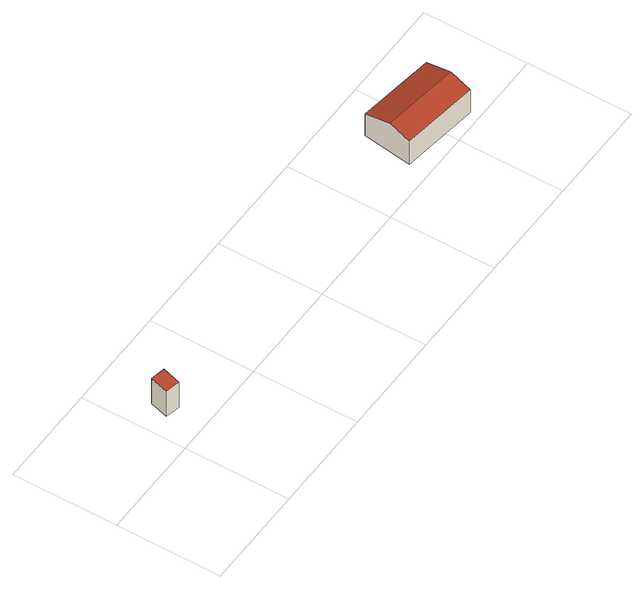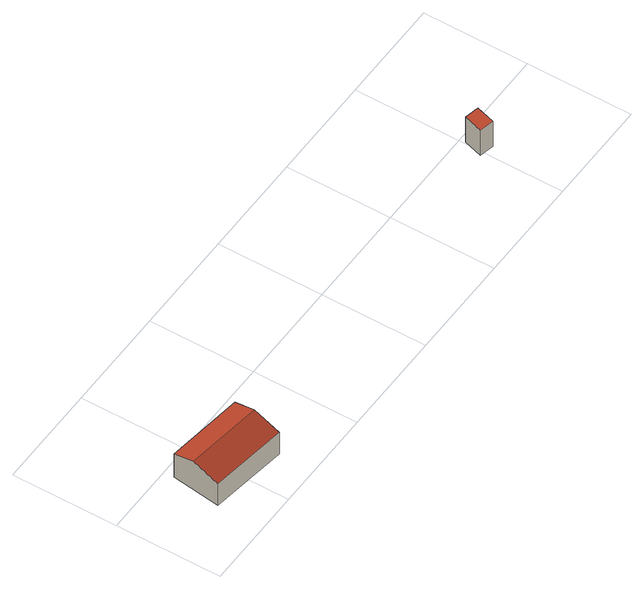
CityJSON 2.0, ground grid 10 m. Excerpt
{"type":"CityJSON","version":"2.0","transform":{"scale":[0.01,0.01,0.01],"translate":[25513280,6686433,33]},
"CityObjects":{
"building1":{"type":"Building","attributes":{"measuredHeight":3,"roofType":"1000","CODE":"220","REPAIRED":"no","GroundLevel":35.67,"LowestRoof":38.67,"HighestRoof":38.67,"BREC_BuildingHeightNN":38.67,"Integrate_LoD[1]":{"integrating_person":"vcdb_user","integration_date":"2016-10-28","matching_mode":1,"area_diff":0,"area_diff_filter":10,"overlap_DB_to_file":100,"overlap_file_to_DB":100,"overlap_filter":89},"BREC_RoofNames":"flat"},"address":[{"CountryName":"Finland","LocalityName":"Helsinki"}],"geometry":[{"type":"Solid","lod":"2","boundaries":[[[[0,1,2,3]],[[4,5,6,7]],[[7,6,1,0]],[[6,5,2,1]],[[5,4,3,2]],[[4,7,0,3]]]],"semantics":{"surfaces":[{"type":"GroundSurface","ZMinASL":35.67,"ZMin":0,"Area":2.69},{"type":"RoofSurface","ZMax":3,"ZMinASL":38.67,"ZMin":3,"Area":2.69,"ZMaxASL":38.67,"RoofPitch":90,"RoofOrientation":-1},{"type":"WallSurface","ZMax":3,"Area":4.28,"ZMinASL":35.67,"ZMin":0,"ZMaxASL":38.67},{"type":"WallSurface","ZMax":3,"Area":5.68,"ZMinASL":35.67,"ZMin":0,"ZMaxASL":38.67}],"values":[[0,1,2,3,2,3]]}}]},
"building2":{"type":"Building","attributes":{"measuredHeight":2.97,"roofType":"1000","Katuosoite":"Puroniityntie 341","C_KAYTTARK":"941","Rakennuksen_tila":"voimassa","REPAIRED":"no","LowestRoof":36.24,"HighestRoof":36.24,"BREC_BuildingHeightNN":36.24,"BREC_RoofNames":"flat","Kayttotarkoitus":"Ei käyttömerkintää kartalla","VTJ_PRT":"100718486D","CODE":"121","Kerroksia":0,"GroundLevel":33.27,"RATU":53208,"TILA_KOODI":2,"Kokonaisala":30,"KG_KRAKENN":2500208,"Kerrosala":30,"Valmistunut":"1970-01-01","Integrate_LoD[1]":{"integrating_person":"vcdb_user","integration_date":"2016-10-28","matching_mode":1,"area_diff":0,"area_diff_filter":10,"overlap_DB_to_file":100,"overlap_file_to_DB":100,"overlap_filter":89}},"address":[{"CountryName":"Finland","LocalityName":"Helsinki"}],"geometry":[{"type":"Solid","lod":"2","boundaries":[[[[8,9,10,11]],[[9,12,13,10]],[[14,8,11,15]],[[16,13,12,17]],[[17,12,9,8,14]],[[15,11,10,13,16]],[[15,16,17,14]]]],"semantics":{"surfaces":[{"type":"RoofSurface","ZMax":3.36,"ZMinASL":36.01,"ZMin":2.74,"Area":16.39,"ZMaxASL":36.63,"RoofPitch":73.54,"RoofOrientation":187.74},{"type":"RoofSurface","ZMax":3.36,"ZMinASL":35.85,"ZMin":2.58,"Area":20.64,"ZMaxASL":36.63,"RoofPitch":73.54,"RoofOrientation":7.74},{"type":"WallSurface","ZMax":2.74,"Area":20.46,"ZMinASL":33.27,"ZMin":0,"ZMaxASL":36.01},{"type":"WallSurface","ZMax":2.58,"Area":19.26,"ZMinASL":33.27,"ZMin":0,"ZMaxASL":35.85},{"type":"WallSurface","ZMax":3.36,"Area":14.3,"ZMinASL":33.27,"ZMin":0,"ZMaxASL":36.63},{"type":"GroundSurface","ZMinASL":33.27,"ZMin":0,"Area":35.51}],"values":[[0,1,2,3,4,4,5]]}}]}
},
"vertices":[
[166,168,267],[27,198,267],[79,380,267],[218,350,267],[218,350,567],[79,380,567],[27,198,567],[166,168,567],
[4306,91,301],[4334,300,363],[3595,400,363],[3566,192,301],[4370,562,285],[3630,663,285],[4306,91,27],[3566,192,27],[3630,663,27],[4370,562,27]
]}
